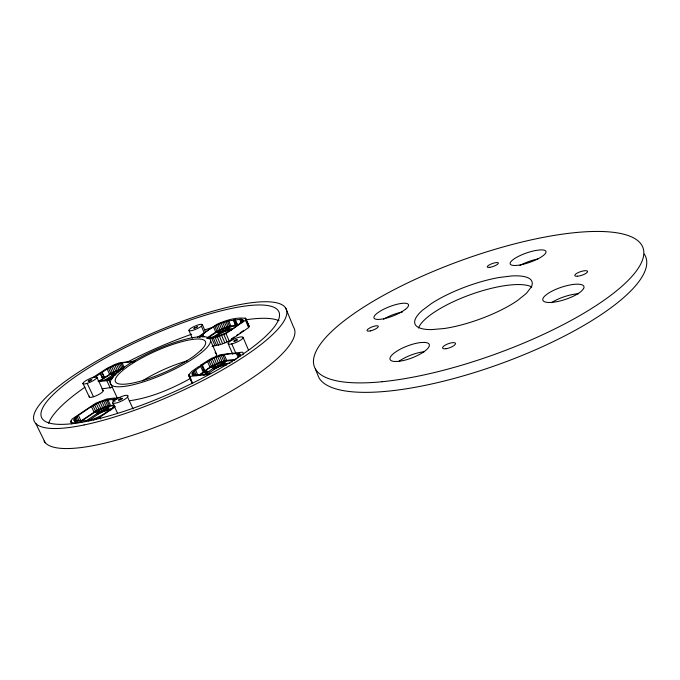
<?xml version="1.0" encoding="UTF-8"?>
<svg xmlns="http://www.w3.org/2000/svg" width="680" height="680" viewBox="0 0 680 680"><rect width="100%" height="100%" fill="white"/><g stroke="black" fill="none" stroke-linecap="round" stroke-linejoin="round"><path stroke-width="1.02" d="M236.427 325.728L224.816 328.041L225.25 331.143L231.693 329.8M234.048 360.238L224.638 361.326L220.031 362.618L220.507 366.146L226.559 364.922M81.829 422.374L72.633 422.875L70.712 421.694L72.097 419.05L95.727 403.231L106.862 398.981L114.98 397.97L112.617 399.568C99.467 399.491 88.672 408.527 78.387 415.403L74.962 418.183L73.873 420.274L75.403 421.192L81.047 420.903M122.638 368.866L118.669 370.013L118.388 372.181L113.577 374.442L104.499 380.366M85.561 421.243L99.492 411.927L105.85 409.36L112.149 408.723L114.325 405.764L108.536 406.274L104.176 407.473L103.828 409.972L104.354 411.085L110.865 409.972M211.99 346.214L220.558 344.548L229.211 341.046L248.6 327.599L249.118 326.204L245.752 318.368C236.173 316.982 225.718 320.331 216.894 324.309L197.429 337.382M208.896 338.759L217.319 337.067L225.981 333.557L245.463 320.212L245.752 318.368M221.654 362.075L221.094 364.65L221.587 365.78M226.287 327.539L225.785 329.783L226.227 330.811M192.125 383.078L188.946 375.929L189.023 374.476L191.819 371.399L198.569 366.63L200.761 366.392L193.35 371.815L191.964 373.991L192.508 374.892L195.406 375.173L210.69 373.388M199.58 337.646C208.123 328.593 220.668 321.512 233.393 320.246L235.323 319.77L237.099 323.926L235.169 324.402L237.099 323.926M216.07 356.235L216.623 354.484L210.57 340.578A54.621 12.75 -24 0 0 134.453 360.672A54.621 12.75 -24 0 0 136.213 383.971A54.621 12.75 -24 0 0 210.57 340.578M119.587 371.084L120.088 369.529M105.74 406.954L104.873 409.624L105.391 410.737M223.201 361.641L222.122 364.361L222.615 365.491M227.681 327.131L226.721 329.511L227.162 330.539M107.202 406.555L105.85 409.36L106.369 410.465M242.811 354.85L243.406 353.192L242.513 352.155L220.473 354.705L211.284 358.42L200.251 365.449L203.252 372.053L207.119 372.878C213.562 367.447 221.365 363.103 230.044 363.358M224.638 361.326L223.082 364.149L223.575 365.287M228.981 326.817L227.588 329.298L220.906 331.857L212.177 337.671M108.536 406.274L106.734 409.173L107.261 410.286M225.955 361.123L224.077 364.004L224.57 365.135M230.18 326.604L228.488 329.137L227.588 329.298L228.029 330.335M109.727 406.122L107.644 409.054L108.162 410.168M238.119 357.467L239.743 355.793L240.023 354C226.925 352.113 212.772 356.873 202.444 365.211L200.251 365.449M234.362 360.213L236.921 358.385M198.959 375.105L203.252 372.053M207.621 374.017L215.245 368.653L220.507 366.146M203.77 375.25L207.119 372.878M199.827 375.003L204.102 371.994M234.88 359.652C223.899 359.695 213.393 364.021 204.935 370.872L213.562 365.543L220.031 362.618M234.243 336.982L232.594 338.13A11.857 2.83 -23.2 0 1 231.302 338.971M236.716 335.274L238.365 334.126M240.014 332.988L243.321 330.701M94.273 377.57L100.538 373.464L102.918 378.556M92.166 377.986L107.1 368.305L115.149 364.37L119.221 362.89L135.209 360.986M215.254 336.923L220.507 333.378L225.25 331.143M114.869 406.394C105.341 413.125 94.903 421.115 82.569 420.801L80.58 421.217L94.078 412.19C100.121 408.323 107.007 405.288 114.291 405.203M93.525 419.968L99.951 417.18L115.226 406.75M208.225 338.155L209.006 337.628C221.867 336.532 234.727 329.273 243.125 320.008L240.864 319.218L234.949 320.025L237.167 325.219C225.734 325.661 215.534 331.543 206.712 338.376M88.638 420.631L99.025 413.61L104.354 411.085M81.838 420.92L96.186 411.264L104.176 407.473M115.005 401.293L114.138 399.44L116.501 397.842L120.318 397.519M207.494 338.257L217.694 331.389L224.816 328.041M106.615 380.307L115.889 374.467L114.206 371.909L99.441 381.216M102.102 377.578L104.082 376.465L102.102 377.578L100.198 373.499L102.187 372.394C111.291 365.551 122.417 361.488 133.909 361.896M98.728 381.301L112.379 372.555L123.326 368.356L120.989 363.273M190.901 378.216C171.802 388.756 151.326 397.69 129.574 400.741M114.206 371.909L118.669 370.013M113.075 377.545L106.462 379.933L97.937 381.046M112.557 378.556L106.862 380.707L98.447 381.574M101.864 388.866L112.361 387.362M233.096 328.508L228.488 329.137L228.939 330.174M231.795 362.041L232.237 361.99M202.308 370.115L203.668 369.971L201.612 365.304M188.946 375.929L189.465 376.414L209.389 374.442M114.138 399.44L116.951 399.202M205.785 370.804L208.803 371.688M216.529 332.129L219.173 332.911L219.623 333.948M210.851 367.234L213.767 368.169L214.268 369.3M110.194 374.178L112.625 375.028L113.101 376.048M94.792 412.156L97.444 413.176L97.971 414.29M217.694 331.389L220.056 332.35L220.507 333.378M212.151 366.375L214.752 367.514L215.245 368.653M111.444 373.397L113.577 374.442L114.044 375.453M96.186 411.264L98.498 412.505L99.025 413.61M218.969 330.659L220.906 331.857L221.357 332.894M213.562 365.543L215.696 366.962L216.189 368.092M112.786 372.649L114.937 374.952M97.673 410.405L100.019 413.041M220.354 329.936L222.275 332.418M215.101 364.726L217.209 367.548M99.254 409.581L101.073 412.488M215.118 352.308L216.623 354.484M221.816 329.256L223.244 331.959M216.716 363.962L218.288 367.038M249.118 326.204L245.182 318.036M35.742 423.411L45.22 442.739M74.962 418.183L76.304 420.988M74.307 418.982L75.208 420.861M73.95 419.688L74.843 421.558M70.814 420.954L71.655 422.705M70.712 421.694L71.834 424.023M78.387 415.403L81.056 420.988M77.019 416.373L79.254 421.03M75.871 417.308L77.656 421.039M92.965 405.679L95.591 411.221M91.451 406.64L94.078 412.19M103.266 411.493L102.544 408.094M98.209 402.951L100.819 408.493M102.161 411.969L100.895 408.808M87.167 383.341L93.491 396.746M96.39 403.818L98.999 409.351M94.622 404.727L97.24 410.269M99.951 417.18L100.802 418.974M82.909 383.435L89.411 397.179M105.222 400.444L107.822 405.994M103.598 400.894L106.199 406.445M101.855 401.48L104.456 407.014M100.045 402.169L102.654 407.702M113.518 398.956L114.376 400.792M112.617 399.568L113.483 401.421M112.701 402.9L117.41 412.964M107.992 399.95L110.594 405.51M96.959 377.434L103.216 390.771M106.701 400.129L109.302 405.679M107.177 369.155L109.54 374.229M108.936 380.01L117.232 397.894M106.862 380.707L110.287 388.059M102.187 372.394L104.558 377.485M101.847 372.436L103.742 376.507M113.263 365.899L115.608 370.966M127.576 397.069L133.101 408.995M111.614 366.673L113.968 371.739M110.032 367.48L112.379 372.555M108.536 368.313L110.891 373.388M119.638 363.587L121.975 368.662M118.15 364.021L120.496 369.096M116.569 364.565L118.915 369.631M114.928 365.194L117.274 370.26M122.17 363.077L124.126 367.319M194.344 370.931L196.452 375.692M193.35 371.815L195.032 375.624M192.601 372.631L193.876 375.488M192.143 373.363L192.993 375.275M189.023 374.476L190.213 377.145M189.465 376.414L192.653 383.579M188.793 375.275L191.972 382.415M195.577 370.005L197.684 374.765M207.111 371.467L205.428 372.657M188.998 330.65L192.295 338.138M202.444 365.211L205.275 371.637L203.941 371.773L203.167 370.022M212.262 358.896L214.727 364.539M201.688 335.087L202.444 336.821M210.554 359.788L213.027 365.44M208.972 360.714L211.454 366.367M207.561 361.641L210.043 367.293M217.745 356.55L220.201 362.202M202.292 324.496L205.555 331.976M215.9 357.255L218.365 362.899M219.394 366.562L218.374 363.248M201.373 326.196L204.238 332.775M214.055 358.037L216.52 363.69M202.793 334.296L203.923 336.889M213.562 327.054L215.798 332.214M217.319 337.067L220.558 344.548M224.29 354.875L226.746 360.545M215.28 337.662L218.518 345.134M222.861 355.096L225.318 360.765M221.272 355.453L223.728 361.114M213.401 338.104L216.639 345.567M211.811 338.376L215.05 345.831M219.547 355.946L222.011 361.599M228.182 343.706L232.722 354.229M219.41 323.892L221.637 329.043M223.848 334.56L227.077 342.048M217.787 324.649L220.014 329.8M221.663 335.495L224.893 342.983M216.248 325.448L218.475 330.599M219.462 336.345L222.7 343.825M214.829 326.255L217.056 331.406M225.939 321.521L228.149 326.68M239.53 353.651L240.354 355.572M238.765 353.447L239.998 356.32M224.383 321.98L226.593 327.139M237.736 353.387L238.969 356.252M236.478 353.473L238.119 357.289M222.751 322.541L224.961 327.692M231.786 343.868L235.926 353.481M225.981 333.557L229.211 341.046M221.076 323.178L223.295 328.329M224.247 331.534L223.312 328.618M233.767 320L235.543 324.148M233.393 320.246L235.611 325.44M228.675 320.926L230.894 326.102M227.383 321.164L229.594 326.332M241.791 319.226L242.904 321.844M240.864 319.218L242.344 322.702M239.725 319.328L241.204 322.813M243.057 337.339L248.37 349.784M245.897 319.464L249.025 326.842M245.463 320.212L248.6 327.599M242.488 319.362L243.236 321.113M315.341 369.002L318.937 377.74A174.344 51.051 -19.8 0 0 509.184 360.545A174.344 51.051 -19.8 0 0 644.274 254.014M285.617 307.938L293.522 327.089A137.207 34.493 -24.1 0 1 186.6 414.137A137.207 34.493 -24.1 0 1 44.005 441.048M115.694 371.221L116.407 372.988M117.189 370.583L117.402 372.563M142.358 380.911A49.02 12.257 -24.1 0 1 187.417 360.825M102.314 390.175A7.667 1.793 -24.8 0 1 102.96 391.391L102.238 392.173A7.667 1.793 -24.8 0 1 94.282 396.5L92.599 397.026A7.667 1.793 -24.8 0 1 89.496 396.134M48.62 423.24A129.404 31.917 -24.1 0 1 85.068 387.132M127.474 362.006A129.404 31.917 -24.1 0 1 191.734 334.195M204.807 329.834A129.404 31.917 -24.1 0 1 212.644 327.454M246.109 319.778A129.404 31.917 -24.1 0 1 279.029 320.714M418.506 327.99A62.075 18.029 -19.8 0 1 470.322 294.703A62.075 18.029 -19.8 0 1 531.777 286.986M398.803 361.386A20.918 6.537 -20.9 0 1 424.269 351.721M383.554 319.2A18.445 5.083 -21.1 0 1 402.458 311.958M519.953 265.429A18.904 5.074 -19.1 0 1 537.906 258.978M551.565 302.642A21.607 6.553 -18.3 0 1 578.68 293.683M197.344 326.842L193.962 328.287L197.344 326.842M243.024 337.909L242.479 338.657A8.092 1.972 -23.1 0 1 232.569 343.689L230.902 344.063A8.092 1.972 -23.1 0 1 228.242 343.12L228.803 342.372A8.092 1.972 -23.1 0 1 236.776 337.969L238.637 337.382A8.092 1.972 -23.1 0 1 243.024 337.909M531.335 286.935L526.481 293.293L517.701 300.399A62.22 17.604 -19.9 0 1 444.278 328.508L431.707 329.596A62.22 17.604 -19.9 0 1 422.458 310.258L431.366 303.586A62.22 17.604 -19.9 0 1 499.12 277.5L511.564 275.969A62.22 17.604 -19.9 0 1 531.335 286.935M583.585 288.618L581.765 290.836A21.658 6.401 -18.4 0 1 553.784 302.166A21.658 6.401 -18.4 0 1 545.224 295.613L548.327 293.267A21.658 6.401 -18.4 0 1 572.925 284.495A21.658 6.401 -18.4 0 1 583.585 288.618M122.247 398.642L122.052 398.863A2.117 0.518 -24.7 0 1 119.416 400.205A2.117 0.518 -24.7 0 1 118.694 399.729L119 399.483A2.117 0.518 -24.7 0 1 121.329 398.395A2.117 0.518 -24.7 0 1 122.247 398.642M96.696 378.029L95.965 378.794A7.693 1.708 -24.7 0 1 87.958 383.095L86.266 383.63A7.693 1.708 -24.7 0 1 83.198 382.823L83.946 382.058A7.693 1.708 -24.7 0 1 93.568 377.273L94.996 376.958A7.693 1.708 -24.7 0 1 96.696 378.029M201.017 350.243L194.293 355.819A49.258 11.492 -24 0 1 118.949 383.894A49.258 11.492 -24 0 1 161.449 348.687A49.258 11.492 -24 0 1 201.017 350.243M405.39 309.366L402.279 311.491A18.479 4.964 -21.1 0 1 379.321 319.396A18.479 4.964 -21.1 0 1 377.289 313.131L380.383 311.049A18.479 4.964 -21.1 0 1 403.113 303.263A18.479 4.964 -21.1 0 1 405.39 309.366M236.368 339.736L235.9 339.881A2.023 0.493 -23.1 0 0 233.911 340.986A2.023 0.493 -23.1 0 0 234.455 341.402L234.88 341.3A2.023 0.493 -23.1 0 0 237.337 340.051A2.023 0.493 -23.1 0 0 236.368 339.736M89.445 381.098L89.02 381.225A1.929 0.425 -24.7 0 1 88.434 380.842A1.929 0.425 -24.7 0 1 90.856 379.635L91.213 379.559A1.929 0.425 -24.7 0 1 91.443 380.026A1.929 0.425 -24.7 0 1 89.445 381.098M199.333 324.598L197.736 325.048A7.369 1.623 -23.4 0 0 189.524 329.324A7.369 1.623 -23.4 0 0 191.939 330.574L193.545 330.115A7.369 1.623 -23.4 0 0 201.79 325.83A7.369 1.623 -23.4 0 0 199.333 324.598M124.984 395.513L123.224 395.973A8.466 2.083 -24.7 0 0 113.619 401.072A8.466 2.083 -24.7 0 0 115.71 403.121L117.487 402.662A8.466 2.083 -24.7 0 0 127.126 397.545A8.466 2.083 -24.7 0 0 124.984 395.513M523.49 264.214L519.104 265.106A18.947 4.955 -19.2 0 1 512.414 260.168A18.947 4.955 -19.2 0 1 536.698 250.316L540.456 249.908A18.947 4.955 -19.2 0 1 543.754 255.178A18.947 4.955 -19.2 0 1 523.49 264.214M424.567 342.405L420.758 342.541A20.97 6.383 -20.9 0 0 395.131 352.325A20.97 6.383 -20.9 0 0 394.383 361.462L398.174 361.394A20.97 6.383 -20.9 0 0 424.235 351.543A20.97 6.383 -20.9 0 0 424.567 342.405M84.108 424.949A137.887 32.342 -24 0 0 285.949 317.024A137.887 32.342 -24 0 0 110.644 353.353A137.887 32.342 -24 0 0 84.108 424.949M88.825 420.945A129.871 30.439 -24 0 0 278.707 319.26A129.871 30.439 -24 0 0 113.245 353.77A129.871 30.439 -24 0 0 88.825 420.945M489.821 267.342A5.907 1.53 -19.7 0 0 498.423 263.202A5.907 1.53 -19.7 0 0 490.288 264.384A5.907 1.53 -19.7 0 0 489.821 267.342M370.328 330.922A6.06 1.674 -21.4 0 0 378.318 326.255A6.06 1.674 -21.4 0 0 369.368 328.176A6.06 1.674 -21.4 0 0 370.328 330.922M446.08 348.712A6.893 2.142 -20.2 0 0 455.54 343.468A6.893 2.142 -20.2 0 0 445.485 344.99A6.893 2.142 -20.2 0 0 446.08 348.712M577.49 276.225A6.749 1.921 -18.3 0 0 587.588 271.711A6.749 1.921 -18.3 0 0 578.442 272.468A6.749 1.921 -18.3 0 0 577.49 276.225M382.092 381.726A174.734 49.844 -19.9 0 0 642.957 258.536A174.734 49.844 -19.9 0 0 410.652 281.486A174.734 49.844 -19.9 0 0 382.092 381.726"/></g></svg>
